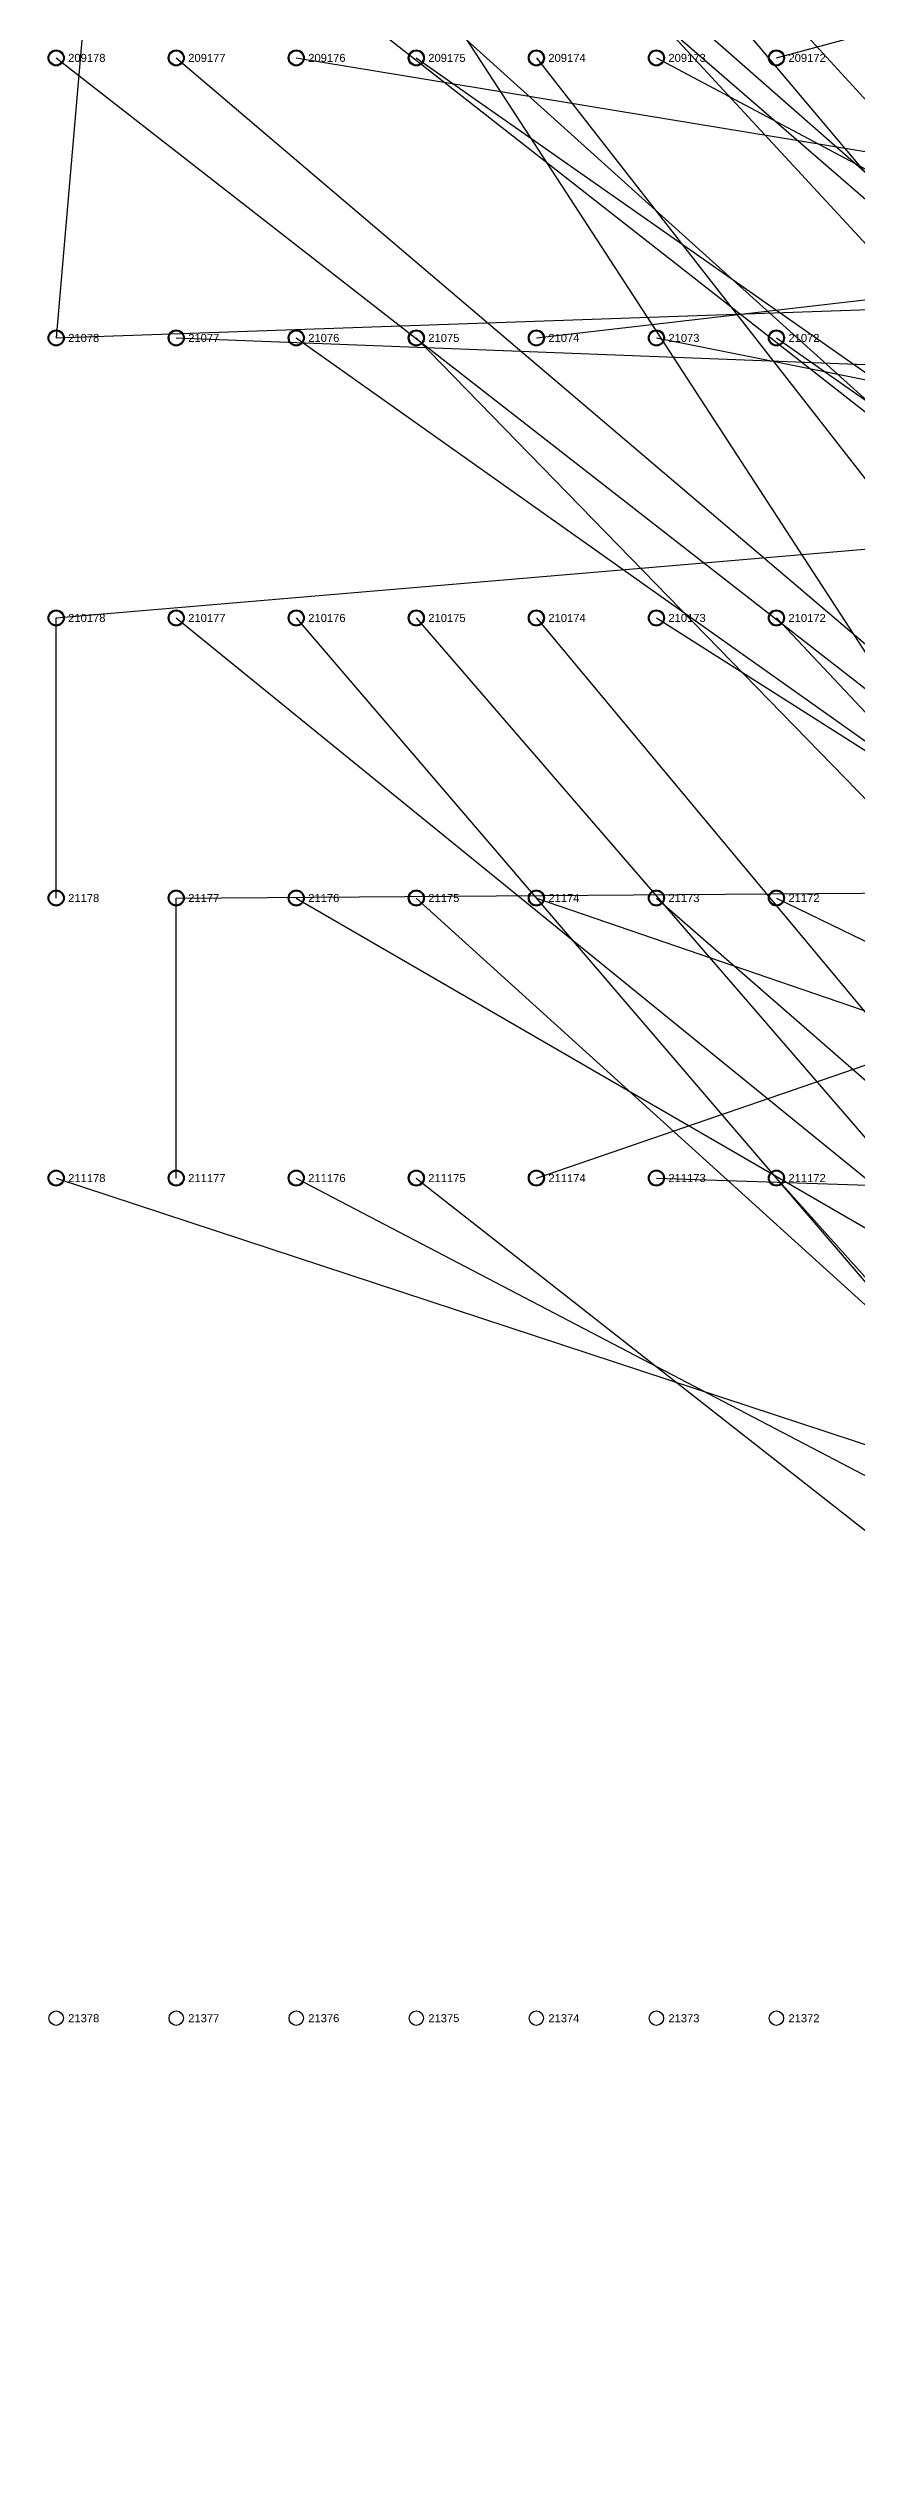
# Model space of a CAD drawing. Extents: x -5 to 376, y -217 to 241.
# Drawn here: x 49.6 to 75.2, y -19.7 to 56.8 of the extents above; entities that cross this region are included whole.
import ezdxf

# ---------------------------------------------------------------- set-up
doc = ezdxf.new("R2010")
doc.units = 0
for name, color, linetype in [('BOTTOM_WIRES_BLUE', 5, 'CONTINUOUS'), ('FIXTURE_INTERFACE_PIN', 4, 'CONTINUOUS'), ('TESTER_INTERFACE_PIN', 144, 'CONTINUOUS'), ('TESTER_INTERFACE_PIN_LABEL', 144, 'CONTINUOUS')]:
    doc.layers.add(name, color=color, linetype=linetype)
doc.styles.get("Standard").update_dxf_attribs({"font": 'arial.ttf'})

msp = doc.modelspace()

# ---------------------------------------------------------------- linework, layer by layer
at = {"layer": 'BOTTOM_WIRES_BLUE'}
for p, q in [((53.62194, 92.0115), (49.81194, 47.5615)), ((49.81194, 83.1215), (143.01978, -18.45564)), ((49.81194, 74.2315), (146.55038, -9.63422)), ((53.62194, 74.2315), (227.71354, -114.26444)), ((57.43194, 74.2315), (194.27952, -88.1253)), ((72.67194, 56.4515), (133.37032, 72.7964)), ((49.81194, 65.3415), (151.37892, -14.2748)), ((53.62194, 65.3415), (227.64496, -91.6051)), ((57.43194, 65.3415), (133.63194, -51.83124)), ((61.24194, 65.3415), (225.35896, -78.8543)), ((49.81194, 56.4515), (145.92046, -18.47596)), ((53.62194, 56.4515), (227.64496, -91.6051)), ((57.43194, 56.4515), (224.3709, 28.93568)), ((61.24194, 56.4515), (229.61854, -61.58484)), ((65.05194, 56.4515), (105.69194, 4.3815)), ((65.05194, 47.5615), (140.73886, 56.33466)), ((68.86194, 56.4515), (109.50194, 34.8615)), ((49.81194, 47.5615), (210.33994, 53.19522)), ((49.81194, 38.6715), (205.22946, 51.87442)), ((53.62194, 47.5615), (208.81086, 41.5544)), ((57.43194, 47.5615), (229.18928, -74.21372)), ((61.24194, 47.5615), (160.81248, -54.68366)), ((68.86194, 47.5615), (157.80004, 29.80436)), ((72.67194, 47.5615), (186.97194, -32.4485)), ((49.81194, 29.7815), (49.81194, 38.6715)), ((53.62194, 38.6715), (227.75418, -102.92334)), ((57.43194, 38.6715), (132.29336, -48.73498)), ((61.24194, 38.6715), (151.01316, -65.32372)), ((65.05194, 38.6715), (109.50194, -14.6685)), ((68.86194, 38.6715), (138.22934, -5.40512)), ((72.67194, 38.6715), (156.27096, -50.2539)), ((65.05194, 20.8915), (105.69194, 34.8615)), ((53.62194, 29.7815), (187.37072, 30.7467)), ((53.62194, 20.8915), (53.62194, 29.7815)), ((57.43194, 29.7815), (213.5505, -60.75426)), ((61.24194, 29.7815), (146.60372, -47.64532)), ((65.05194, 29.7815), (105.69194, 15.8115)), ((68.86194, 29.7815), (171.34332, -59.56554)), ((72.67194, 29.7815), (193.56324, -29.01442)), ((49.81194, 20.8915), (152.97912, -13.10386)), ((57.43194, 20.8915), (213.5505, -60.75426)), ((61.24194, 20.8915), (162.30092, -58.4454)), ((68.86194, 20.8915), (160.72866, 17.82572)), ((72.67194, 20.8915), (157.69336, -74.13498))]:
    msp.add_line(p, q, dxfattribs=at)
at = {"layer": 'FIXTURE_INTERFACE_PIN'}
for centre in [(49.81194, 56.4515), (53.62194, 56.4515), (57.43194, 56.4515), (61.24194, 56.4515), (65.05194, 56.4515), (68.86194, 56.4515), (72.67194, 56.4515), (49.81194, 47.5615), (53.62194, 47.5615), (57.43194, 47.5615), (61.24194, 47.5615), (65.05194, 47.5615), (68.86194, 47.5615), (72.67194, 47.5615), (49.81194, 38.6715), (53.62194, 38.6715), (57.43194, 38.6715), (61.24194, 38.6715), (65.05194, 38.6715), (68.86194, 38.6715), (72.67194, 38.6715), (49.81194, 29.7815), (53.62194, 29.7815), (57.43194, 29.7815), (61.24194, 29.7815), (65.05194, 29.7815), (68.86194, 29.7815), (72.67194, 29.7815), (49.81194, 20.8915), (53.62194, 20.8915), (57.43194, 20.8915), (61.24194, 20.8915), (65.05194, 20.8915), (68.86194, 20.8915), (72.67194, 20.8915)]:
    msp.add_circle(centre, 0.254, dxfattribs=at)
at = {"layer": 'TESTER_INTERFACE_PIN'}
for centre in [(49.81194, 56.4515), (53.62194, 56.4515), (57.43194, 56.4515), (61.24194, 56.4515), (65.05194, 56.4515), (68.86194, 56.4515), (72.67194, 56.4515), (49.81194, 47.5615), (53.62194, 47.5615), (57.43194, 47.5615), (61.24194, 47.5615), (65.05194, 47.5615), (68.86194, 47.5615), (72.67194, 47.5615), (49.81194, 38.6715), (53.62194, 38.6715), (57.43194, 38.6715), (61.24194, 38.6715), (65.05194, 38.6715), (68.86194, 38.6715), (72.67194, 38.6715), (49.81194, 29.7815), (53.62194, 29.7815), (57.43194, 29.7815), (61.24194, 29.7815), (65.05194, 29.7815), (68.86194, 29.7815), (72.67194, 29.7815), (49.81194, 20.8915), (53.62194, 20.8915), (57.43194, 20.8915), (61.24194, 20.8915), (65.05194, 20.8915), (68.86194, 20.8915), (72.67194, 20.8915), (49.81194, -5.7785), (53.62194, -5.7785), (57.43194, -5.7785), (61.24194, -5.7785), (65.05194, -5.7785), (68.86194, -5.7785), (72.67194, -5.7785)]:
    msp.add_circle(centre, 0.2286, dxfattribs=at)

# ---------------------------------------------------------------- texts
at = {"layer": 'TESTER_INTERFACE_PIN_LABEL'}
for s, p in [('209178', (50.19294, 56.3245)), ('209177', (54.00294, 56.3245)), ('209176', (57.81294, 56.3245)), ('209175', (61.62294, 56.3245)), ('209174', (65.43294, 56.3245)), ('209173', (69.24294, 56.3245)), ('209172', (73.05294, 56.3245)), ('21078', (50.19294, 47.4345)), ('21077', (54.00294, 47.4345)), ('21076', (57.81294, 47.4345)), ('21075', (61.62294, 47.4345)), ('21074', (65.43294, 47.4345)), ('21073', (69.24294, 47.4345)), ('21072', (73.05294, 47.4345)), ('210178', (50.19294, 38.5445)), ('210177', (54.00294, 38.5445)), ('210176', (57.81294, 38.5445)), ('210175', (61.62294, 38.5445)), ('210174', (65.43294, 38.5445)), ('210173', (69.24294, 38.5445)), ('210172', (73.05294, 38.5445)), ('21178', (50.19294, 29.6545)), ('21177', (54.00294, 29.6545)), ('21176', (57.81294, 29.6545)), ('21175', (61.62294, 29.6545)), ('21174', (65.43294, 29.6545)), ('21173', (69.24294, 29.6545)), ('21172', (73.05294, 29.6545)), ('211178', (50.19294, 20.7645)), ('211177', (54.00294, 20.7645)), ('211176', (57.81294, 20.7645)), ('211175', (61.62294, 20.7645)), ('211174', (65.43294, 20.7645)), ('211173', (69.24294, 20.7645)), ('211172', (73.05294, 20.7645)), ('21378', (50.19294, -5.9055)), ('21377', (54.00294, -5.9055)), ('21376', (57.81294, -5.9055)), ('21375', (61.62294, -5.9055)), ('21374', (65.43294, -5.9055)), ('21373', (69.24294, -5.9055)), ('21372', (73.05294, -5.9055))]:
    msp.add_text(s, height=0.254, dxfattribs=at).set_placement(p)

doc.saveas('drawing.dxf')
